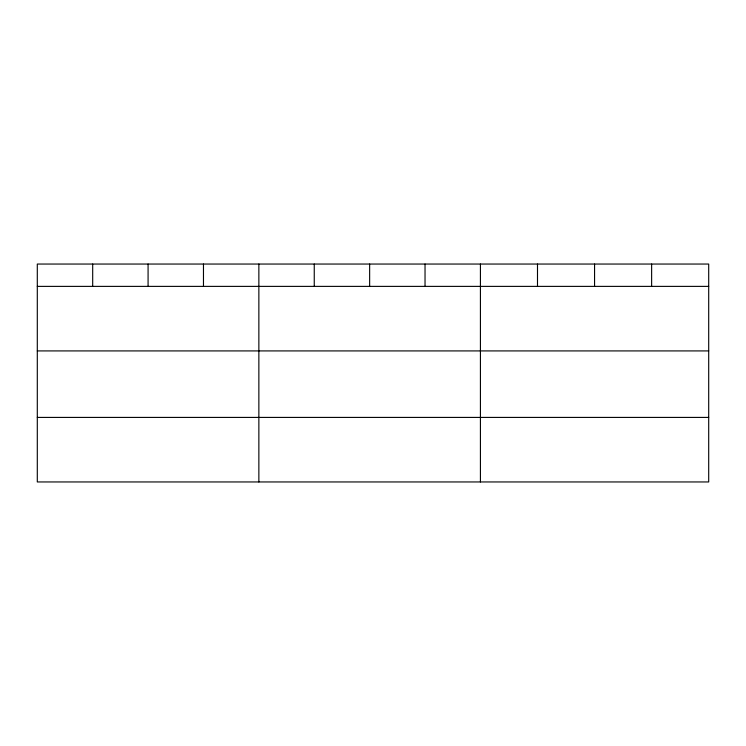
<?xml version="1.0" encoding="UTF-8"?>
<svg xmlns="http://www.w3.org/2000/svg" width="746" height="746" viewBox="0 0 746 746"><rect width="100%" height="100%" fill="white"/><g stroke="black" fill="none" stroke-linecap="round" stroke-linejoin="round"><path stroke-width="1.12" d="M708.7 350.918L708.7 264.047L37.3 264.047L37.3 481.953L708.7 481.953L708.7 350.918L37.3 350.918M37.3 286.38L708.7 286.38M37.3 417.415L708.7 417.415M651.631 264.047L651.631 286.38M594.562 264.047L594.562 286.38M537.493 264.047L537.493 286.38M480.424 264.047L480.424 481.953M425.034 264.047L425.034 286.38M369.643 264.047L369.643 286.38M314.252 264.047L314.252 286.38M258.862 264.047L258.862 481.953M203.471 264.047L203.471 286.38M148.081 264.047L148.081 286.38M92.691 264.047L92.691 286.38"/></g></svg>
